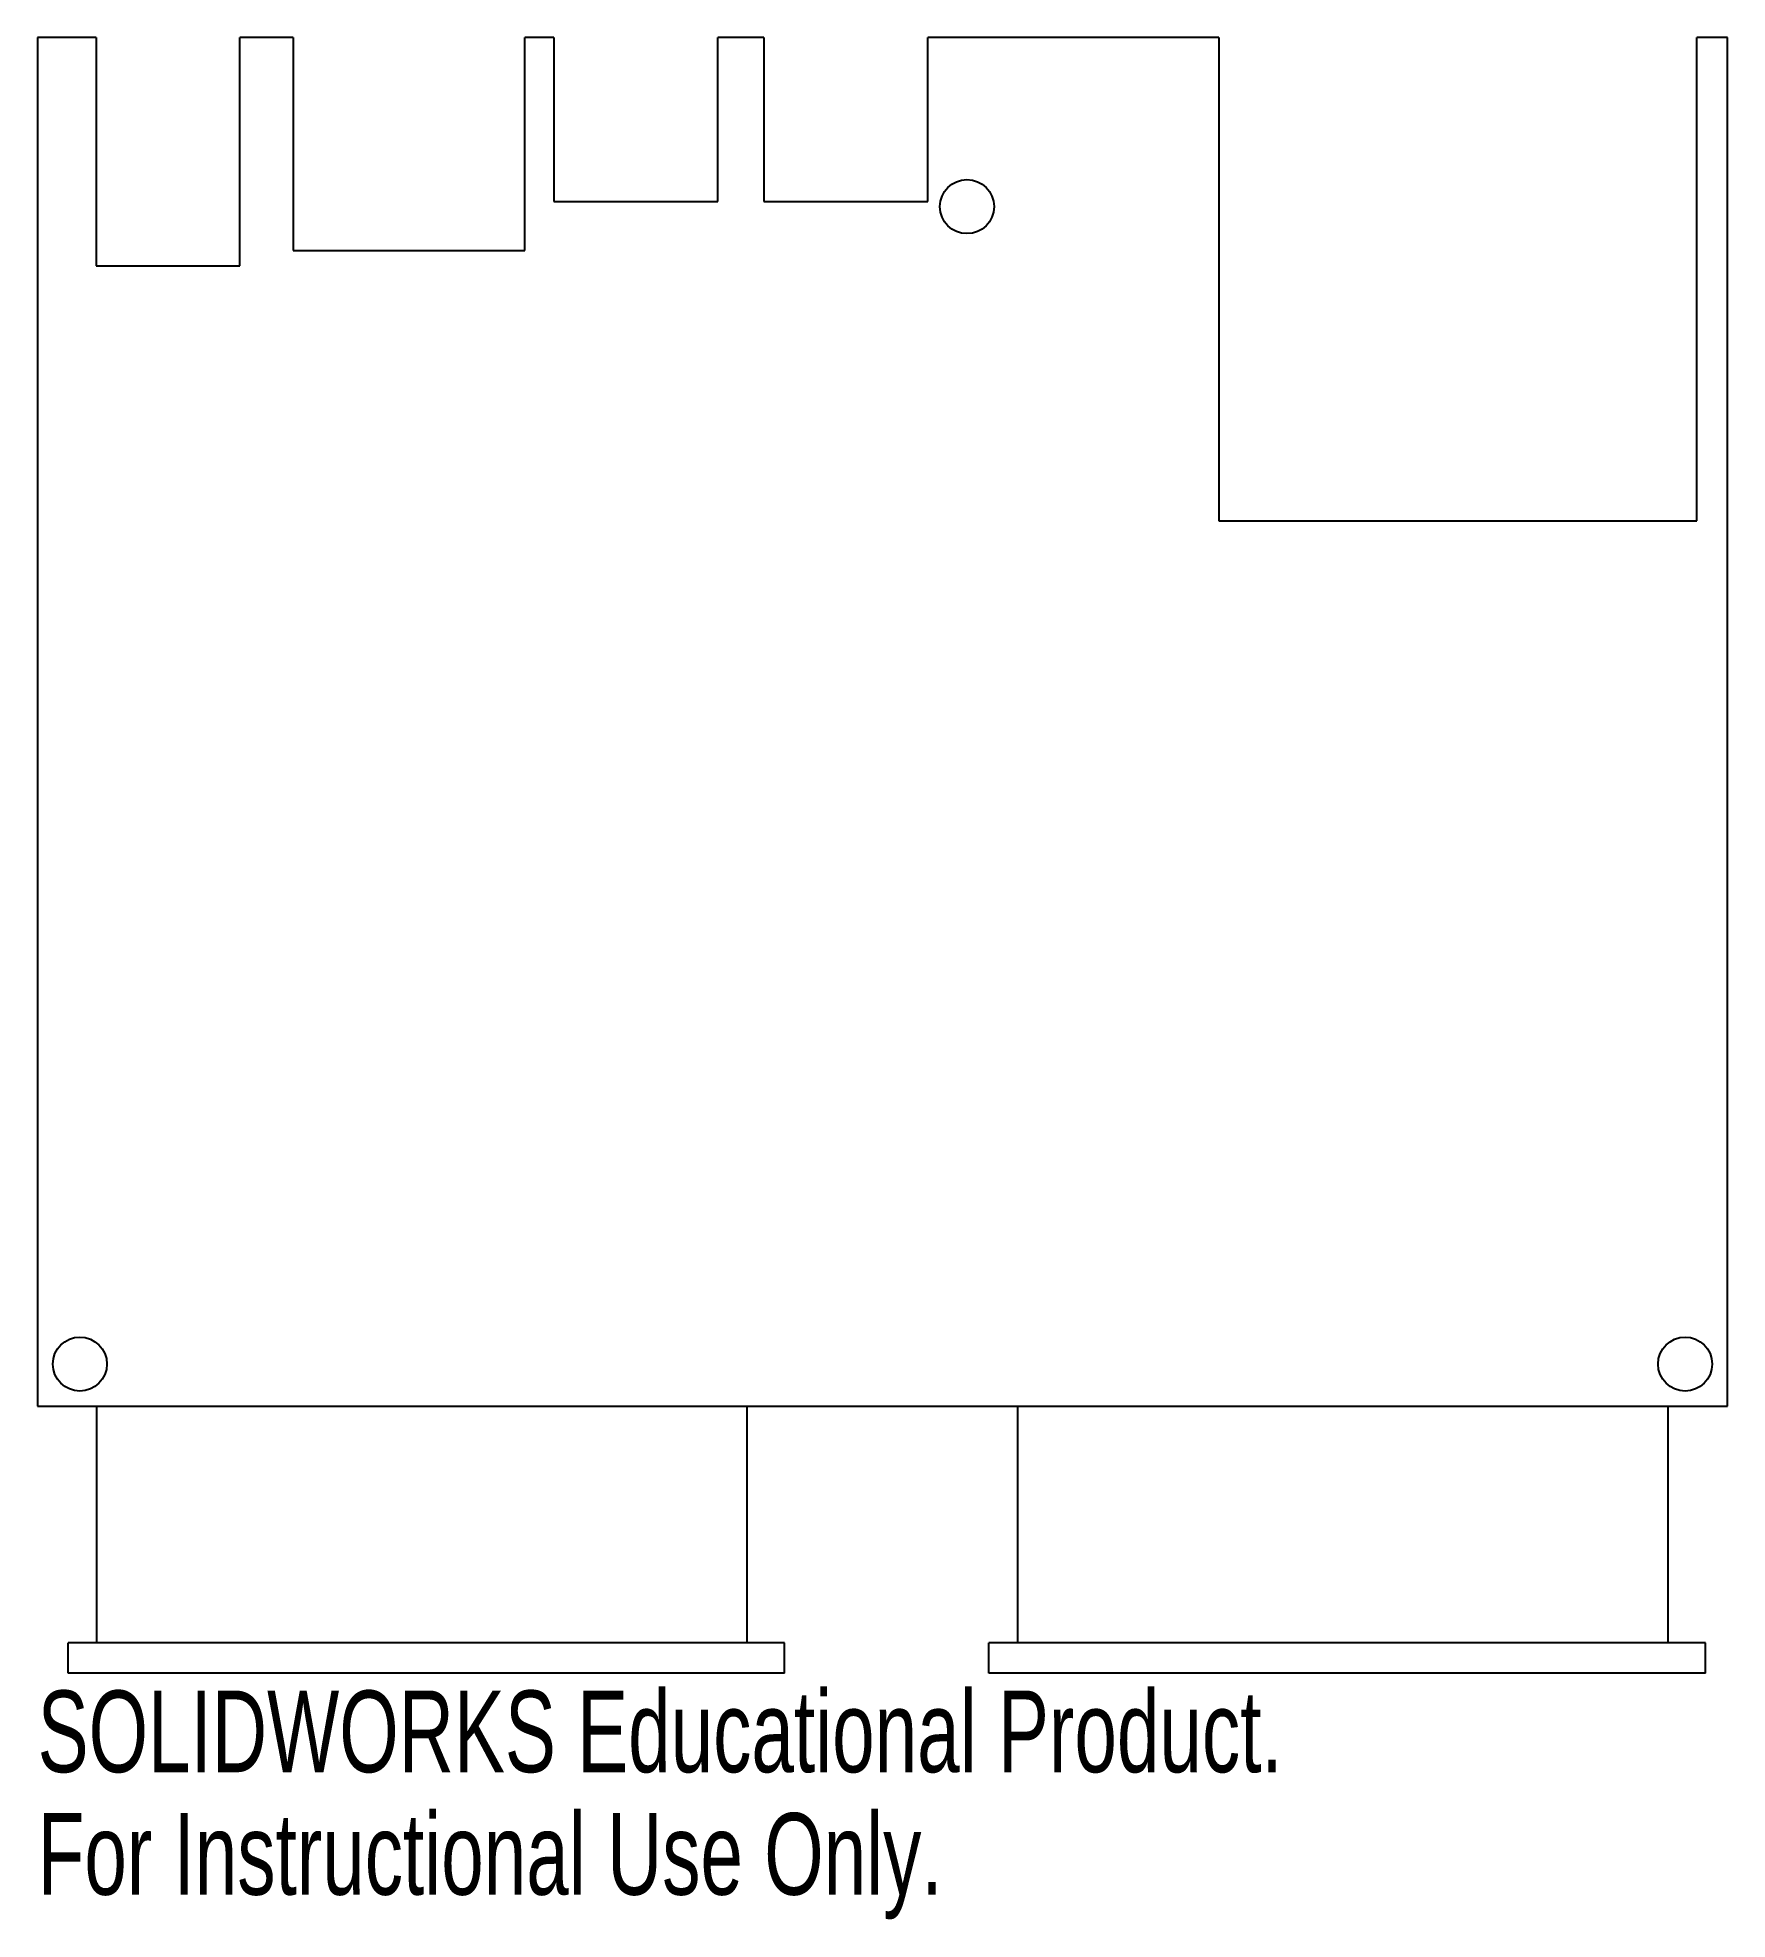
# Model space of a CAD drawing. Header units: millimetres. Extents: x 0 to 100, y -30 to 81.
import ezdxf

# ---------------------------------------------------------------- set-up
doc = ezdxf.new("R2010")
doc.units = ezdxf.units.MM
doc.styles.add('SLDTEXTSTYLE0', font='TXT', dxfattribs={"width": 0.7})

msp = doc.modelspace()

# ---------------------------------------------------------------- linework, layer by layer
at = {"color": 7, "linetype": 'Continuous', "lineweight": 25}
for p, q in [((3.46, 81), (0, 81)), ((0, 81), (0, 0)), ((3.46, 81), (3.46, 67.5)), ((15.13, 81), (11.96, 81)), ((11.96, 67.5), (11.96, 81)), ((15.13, 81), (15.13, 68.4)), ((30.55, 81), (28.83, 81)), ((28.83, 68.4), (28.83, 81)), ((30.55, 81), (30.55, 71.3)), ((42.98, 81), (40.25, 81)), ((40.25, 71.3), (40.25, 81)), ((42.98, 81), (42.98, 71.3)), ((69.9, 81), (52.68, 81)), ((52.68, 71.3), (52.68, 81)), ((69.9, 81), (69.9, 52.4)), ((98.2, 52.4), (98.2, 81)), ((100, 81), (98.2, 81)), ((100, 0), (100, 81)), ((30.55, 71.3), (40.25, 71.3)), ((42.98, 71.3), (52.68, 71.3)), ((15.13, 68.4), (28.83, 68.4)), ((3.46, 67.5), (11.96, 67.5)), ((69.9, 52.4), (98.2, 52.4)), ((0, 0), (100, 0)), ((3.5, -14), (3.5, 0)), ((42, -14), (42, 0)), ((58, -14), (58, 0)), ((96.5, -14), (96.5, 0)), ((44.2, -14), (1.8, -14)), ((1.8, -15.8), (1.8, -14)), ((44.2, -15.8), (44.2, -14)), ((98.7, -14), (56.3, -14)), ((56.3, -15.8), (56.3, -14)), ((98.7, -15.8), (98.7, -14)), ((44.2, -15.8), (1.8, -15.8)), ((98.7, -15.8), (56.3, -15.8))]:
    msp.add_line(p, q, dxfattribs=at)
for centre in [(55, 71), (2.5, 2.5), (97.5, 2.5)]:
    msp.add_circle(centre, 1.6, dxfattribs=at)

# ---------------------------------------------------------------- texts
at = {"color": 7, "linetype": 'Continuous', "char_height": 4.8336, "attachment_point": 1, "style": 'SLDTEXTSTYLE0'}
for s, insert in [('SOLIDWORKS Educational Product.', (0, -16.82)), ('For Instructional Use Only.', (0, -24.07))]:
    msp.add_mtext(s, dxfattribs=dict(at, insert=insert))

doc.saveas('drawing.dxf')
